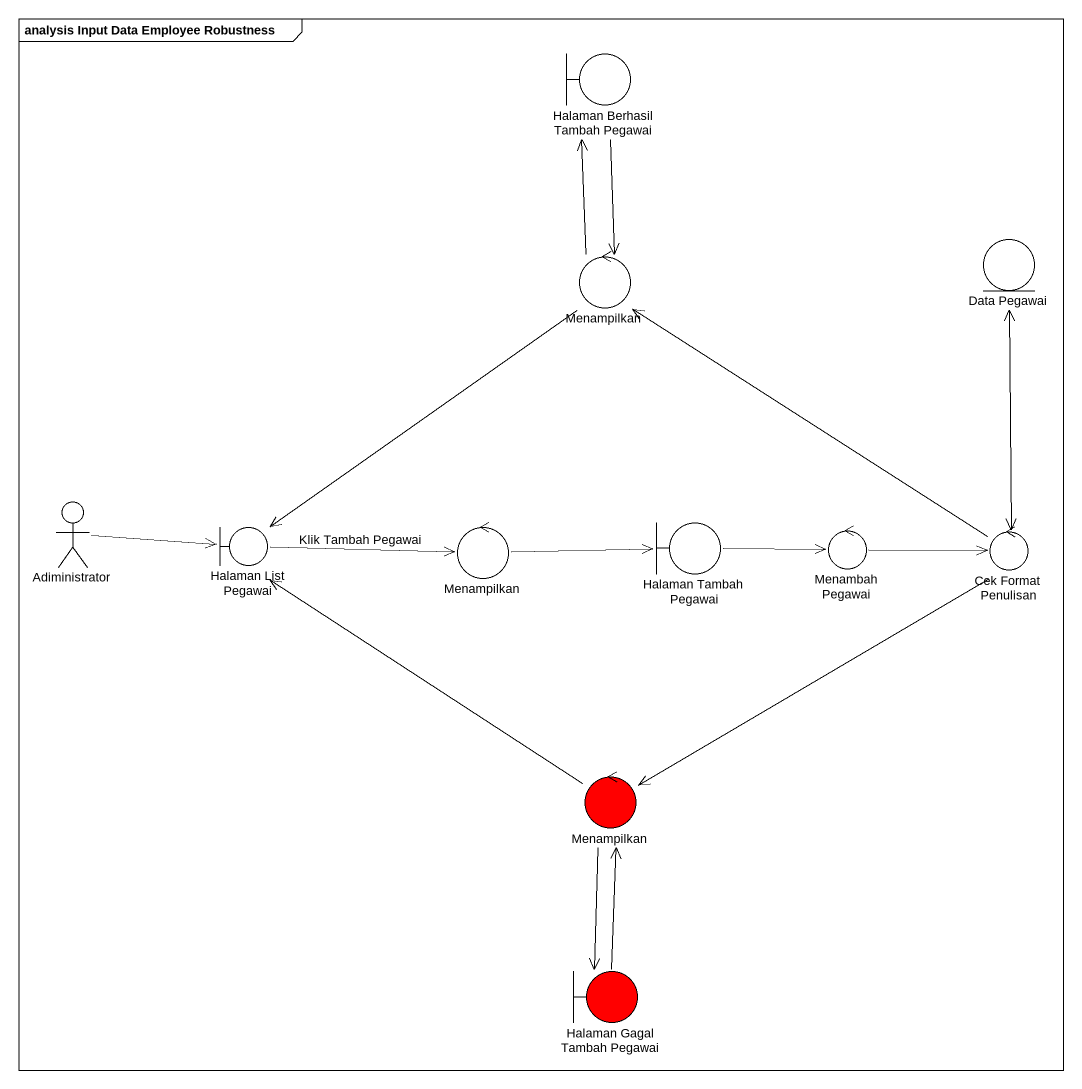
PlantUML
@startuml
mainframe analysis Input Data Employee Robustness
boundary "Halaman Berhasil Tambah Pegawai" as Halaman_Berhasil_Tambah
control Menampilkan
entity "Data Pegawai" as Data_Pegawai
actor Adiministrator
boundary "Halaman List Pegawai" as Halaman_List_Pegawai
control "Menampilkan" as Menampilkan_2
boundary "Halaman Tambah Pegawai" as Halaman_Tambah_Pegawai
control "Menambah Pegawai" as Menambah_Pegawai
control "Cek Format Penulisan" as Cek_Format_Penulisan
control "Menampilkan" as Menampilkan_3 #FF0000
boundary "Halaman Gagal Tambah Pegawai" as Halaman_Gagal_Tambah_Pegawai #FF0000
Halaman_Berhasil_Tambah --> Menampilkan
Menampilkan -up-> Halaman_Berhasil_Tambah
Menampilkan --> Halaman_List_Pegawai
Data_Pegawai <--> Cek_Format_Penulisan
Adiministrator -right-> Halaman_List_Pegawai
Halaman_List_Pegawai -right-> Menampilkan_2 : Klik Tambah Pegawai
Menampilkan_2 -right-> Halaman_Tambah_Pegawai
Halaman_Tambah_Pegawai -right-> Menambah_Pegawai
Menambah_Pegawai -right-> Cek_Format_Penulisan
Cek_Format_Penulisan -up-> Menampilkan
Cek_Format_Penulisan --> Menampilkan_3
Menampilkan_3 -up-> Halaman_List_Pegawai
Menampilkan_3 --> Halaman_Gagal_Tambah_Pegawai
Halaman_Gagal_Tambah_Pegawai -up-> Menampilkan_3
@enduml
